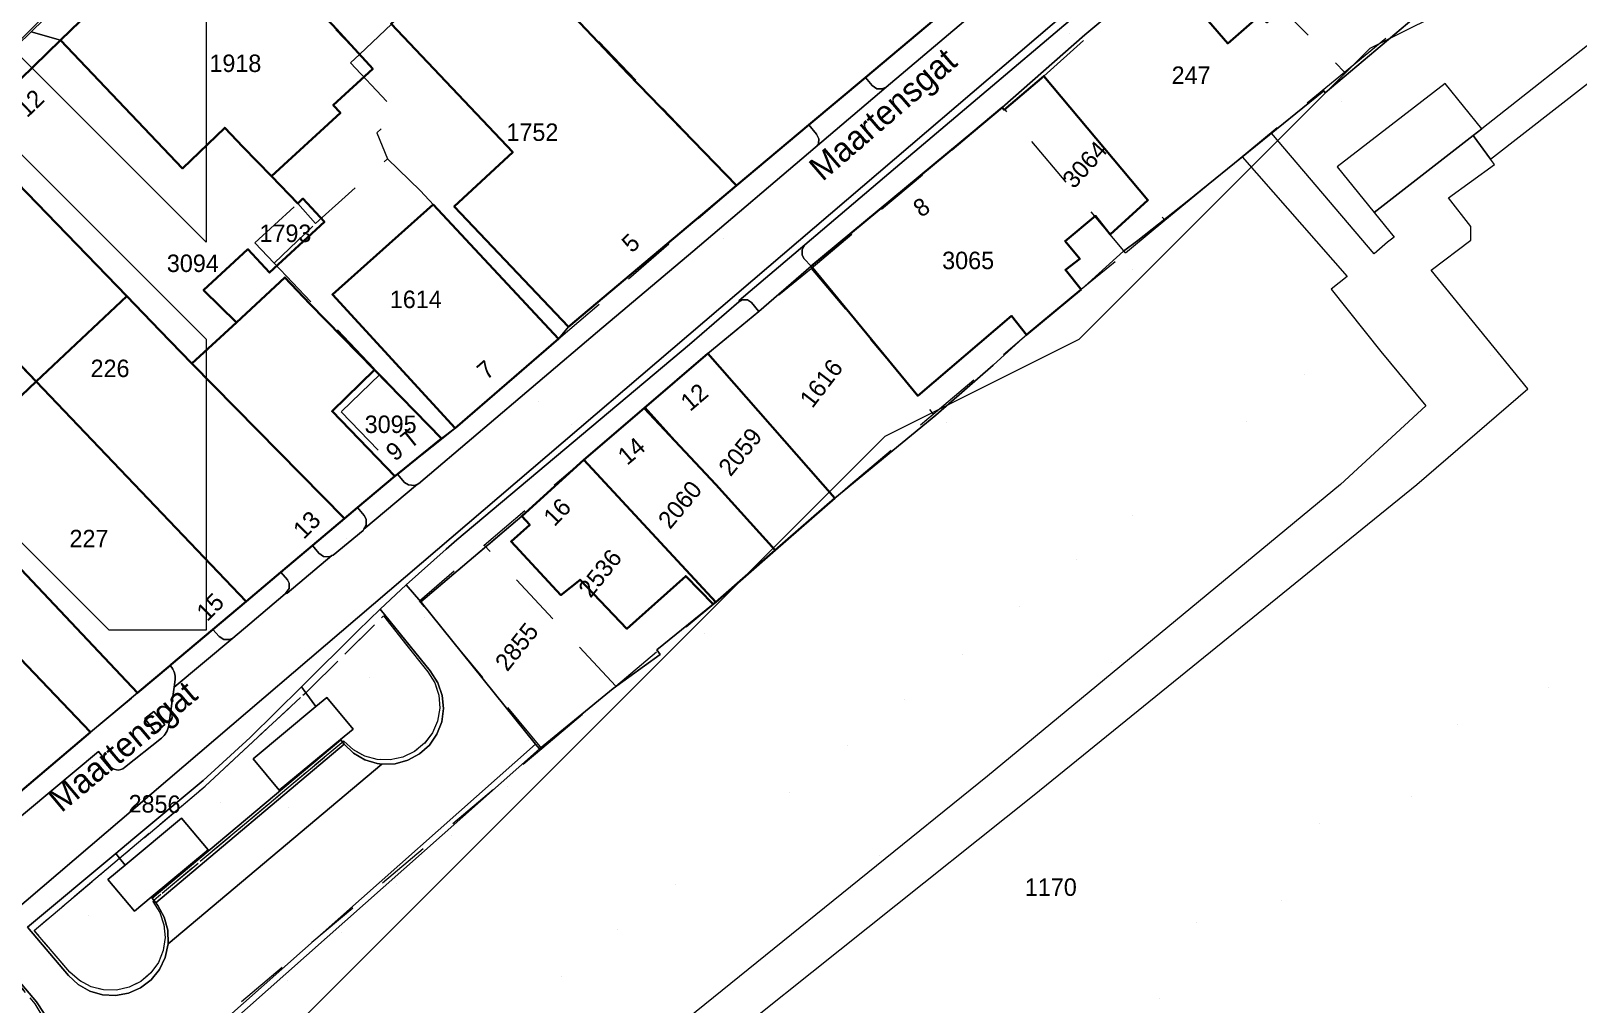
# Model space of a CAD drawing. Header units: metres. Extents: x 0 to 105485, y 0 to 425721.
# Drawn here: x 104793.5 to 104873.2, y 425373.2 to 425423.4 of the extents above; entities that cross this region are included whole.
import ezdxf
from ezdxf.enums import TextEntityAlignment as Align

# ---------------------------------------------------------------- set-up
doc = ezdxf.new("R2010")
doc.units = ezdxf.units.M
doc.header["$MEASUREMENT"] = 0
doc.linetypes.add('IE-TERREINAFSCHEIDING_KUNSTMATIG-SO', pattern=[11, 4, -1, 4, -2])
doc.linetypes.add('KG-PERCEEL-SO', pattern=[19, 5.5, -4, 5.5, -4])
for name, color, linetype, lineweight in [('B-XX-GK-KADEMUUR-G', 150, 'Continuous', 18), ('B-XX-GR-BEPLANTING_CULTUUR_BODEMBEDEKKER-G', 90, 'Continuous', 18), ('B-XX-GR-BEPLANTING_CULTUUR_ROOS-G', 90, 'Continuous', 18), ('B-XX-GR-BEPLANTING_CULTUUR_VASTE PLANTENVAK-G', 90, 'Continuous', 18), ('B-XX-GR-BOOM-G', 90, 'Continuous', 13), ('B-XX-IE-MEUBILAIR-G', 7, 'Continuous', 18), ('B-XX-IE-MEUBILAIR_WATERWEGMEUBILAIR-G', 150, 'Continuous', 18), ('B-XX-IE-MEUBILAIR_WEGMEUBILAIR_AFVALBAK-G', 7, 'Continuous', 18), ('B-XX-IE-TERREINAFSCHEIDING_KUNSTMATIG_HEKWERK-G', 20, 'IE-TERREINAFSCHEIDING_KUNSTMATIG-SO', 18), ('B-XX-KG-GRENS_PERCEEL-G', 150, 'KG-PERCEEL-SO', 18), ('B-XX-KG-GRENS_PERCEEL-T', 150, 'KG-PERCEEL-SO', 18), ('B-XX-KW-KUNSTWERK_STEIGER-G', 170, 'Continuous', 18), ('B-XX-OG-BEBOUWING-G', 7, 'Continuous', 35), ('B-XX-OG-BEBOUWING_HUISNUMMER-T', 7, 'Continuous', 18), ('B-XX-OG-BEBOUWING_STRAATNAAM-T', 7, 'Continuous', 18), ('B-XX-OG-GRENS-G', 7, 'Continuous', 18), ('B-XX-OG-TERREIN_ERF-G', 7, 'Continuous', 18), ('B-XX-OG-WATER_HAVEN-G', 170, 'Continuous', 18), ('B-XX-VH-ONVERHARD_ZAND-G', 210, 'Continuous', 18), ('B-XX-VH-OPENVERHARDING-G', 90, 'Continuous', 18), ('B-XX-VH-OPENVERHARDING_STRAATBAKSTEEN-G', 90, 'Continuous', 18)]:
    doc.layers.add(name, color=color, linetype=linetype, lineweight=lineweight)
doc.layers.add('GIS-WEGVAKKEN', color=2, linetype='Continuous')

msp = doc.modelspace()

# ---------------------------------------------------------------- linework, layer by layer
at = {"layer": 'B-XX-GK-KADEMUUR-G', "ltscale": 0.5}
msp.add_lwpolyline([(104772.554, 425350.648), (104772.604, 425350.432), (104772.646, 425350.252), (104772.715, 425350.264), (104774.62, 425347.601), (104776.277, 425348.729), (104780.347, 425351.865), (104781.134, 425352.471), (104784.809, 425355.57), (104788.521, 425358.843), (104795.664, 425365.062), (104819.687, 425386.369), (104819.486, 425386.618), (104795.453, 425365.302), (104788.31, 425359.084), (104784.619, 425355.813), (104780.936, 425352.705), (104780.144, 425352.095), (104776.098, 425348.978), (104776.009, 425349.074), (104775.883, 425348.987), (104774.7, 425348.165), (104772.888, 425350.742), (104772.548, 425350.674)], close=True, dxfattribs=at)
at = {"layer": 'B-XX-GR-BEPLANTING_CULTUUR_BODEMBEDEKKER-G', "ltscale": 0.5}
for points in [[(104814.447, 425389.775), (104814.044, 425390.395), (104811.469, 425393.578), (104810.33, 425392.487), (104807.408, 425389.578), (104807.633, 425389.273), (104808.162, 425388.557), (104808.729, 425389.027), (104810.078, 425387.4), (104809.422, 425386.856), (104809.436, 425386.837), (104809.615, 425386.619), (104810.097, 425386.153), (104810.675, 425385.814), (104811.316, 425385.622), (104811.564, 425385.59), (104812.246, 425385.611), (104812.905, 425385.79), (104813.505, 425386.117), (104814.012, 425386.575), (104814.399, 425387.137), (104814.646, 425387.774), (104814.738, 425388.45), (104814.67, 425389.13)], [(104808.162, 425388.557), (104804.916, 425385.867), (104806.265, 425384.24), (104809.422, 425386.856), (104810.078, 425387.4), (104808.729, 425389.027)], [(104800.366, 425387.637), (104799.808, 425388.304), (104799.333, 425387.947), (104799.885, 425387.212)], [(104798.327, 425380.38), (104797.436, 425379.638), (104798.8, 425378.001), (104799.668, 425378.724), (104802.601, 425381.169), (104801.237, 425382.806)], [(104800.518, 425377.022), (104800.338, 425377.69), (104800.009, 425378.3), (104799.904, 425378.441), (104799.711, 425378.671), (104799.668, 425378.724), (104798.8, 425378.001), (104797.436, 425379.638), (104798.327, 425380.38), (104798.04, 425380.735), (104797.842, 425380.98), (104793.299, 425377.175), (104795.41, 425374.689), (104795.906, 425374.222), (104796.498, 425373.883), (104797.151, 425373.691), (104797.832, 425373.656), (104798.502, 425373.78), (104799.124, 425374.057), (104799.666, 425374.471), (104800.096, 425374.999), (104800.392, 425375.613), (104800.542, 425376.33)]]:
    msp.add_lwpolyline(points, close=True, dxfattribs=at)
at = {"layer": 'B-XX-GR-BEPLANTING_CULTUUR_ROOS-G', "ltscale": 0.5}
msp.add_lwpolyline([(104804.916, 425385.867), (104808.162, 425388.557), (104807.633, 425389.273), (104807.408, 425389.578), (104804.774, 425386.956), (104802.343, 425384.751), (104798.725, 425381.72), (104797.842, 425380.98), (104798.04, 425380.735), (104798.327, 425380.38), (104801.237, 425382.806), (104802.601, 425381.169), (104799.668, 425378.724), (104799.711, 425378.671), (104809.436, 425386.837), (104809.422, 425386.856), (104806.265, 425384.24)], close=True, dxfattribs=at)
at = {"layer": 'B-XX-GR-BEPLANTING_CULTUUR_VASTE PLANTENVAK-G', "ltscale": 0.5}
msp.add_lwpolyline([(104794.448, 425371.404), (104794.378, 425372.082), (104794.153, 425372.725), (104793.754, 425373.333), (104791.657, 425375.794), (104787.2, 425372.086), (104787.438, 425371.796), (104787.756, 425371.454), (104788.053, 425371.702), (104789.397, 425370.098), (104789.064, 425369.819), (104789.083, 425369.791), (104789.276, 425369.561), (104789.777, 425369.098), (104790.371, 425368.764), (104791.027, 425368.577), (104791.289, 425368.547), (104791.97, 425368.568), (104792.627, 425368.747), (104793.224, 425369.074), (104793.73, 425369.531), (104794.115, 425370.093), (104794.359, 425370.729)], close=True, dxfattribs=at)
at = {"layer": 'B-XX-GR-BOOM-G', "color": 0, "true_color": 0x604a38}
for points in [[(104847.01, 425423.274, 2.218413202541075), (104847.01, 425423.274, 5.018413202541074)], [(104810.938, 425390.059, 2.638615471498042), (104810.938, 425390.059, 5.438615471498042)], [(104803.231, 425383.598, 2.62013850028621), (104803.231, 425383.598, 5.42013850028621)], [(104796.438, 425377.794, 2.623736488650163), (104796.438, 425377.794, 5.423736488650163)]]:
    msp.add_polyline3d(points, dxfattribs=at)
at = {"layer": 'B-XX-IE-MEUBILAIR-G', "color": 0, "true_color": 0x604a38}
for points in [[(104793.482, 425423.349, 2.284170458496957), (104793.482, 425423.349, 3.784170458496957)], [(104794.978, 425422.964, 2.361048253035763), (104794.978, 425422.964, 3.861048253035763)], [(104838.038, 425416.328, 2.204621737111628), (104838.038, 425416.328, 3.704621737111628)], [(104829.161, 425412.714, 2.281977952024594), (104829.161, 425412.714, 3.781977952024594)], [(104826.608, 425406.61, 2.237511537952044), (104826.608, 425406.61, 3.737511537952044)], [(104819.635, 425404.286, 2.303701606413174), (104819.635, 425404.286, 3.803701606413174)], [(104821.348, 425403.078, 2.263732665282424), (104821.348, 425403.078, 3.763732665282424)], [(104809.732, 425397.246, 2.402610106858594), (104809.732, 425397.246, 3.902610106858594)], [(104814.876, 425396.664, 2.322239497196522), (104814.876, 425396.664, 3.822239497196522)], [(104813.755, 425393.131, 2.464578312819917), (104813.755, 425393.131, 3.964578312819917)], [(104819.131, 425386.817, 2.476500034332275), (104819.131, 425386.817, 3.976500034332275)], [(104795.635, 425385.436, 2.465215115496244), (104795.635, 425385.436, 3.965215115496244)], [(104798.725, 425381.72, 2.541615096293088), (104798.725, 425381.72, 4.041615096293088)]]:
    msp.add_polyline3d(points, dxfattribs=at)
at = {"layer": 'B-XX-IE-MEUBILAIR_WATERWEGMEUBILAIR-G', "color": 0, "true_color": 0x604a38}
for points in [[(104861.05, 425419.752, 0), (104861.05, 425419.752, 1.5)], [(104850.245, 425411.095, 1.220500022172928), (104850.245, 425411.095, 2.720500022172928)], [(104868.699, 425406.656, 0), (104868.699, 425406.656, 1.5)], [(104859.099, 425405.653, 0), (104859.099, 425405.653, 1.5)], [(104864.798, 425403.63, 0), (104864.798, 425403.63, 1.5)], [(104840.67, 425403.22, 2.167200088500977), (104840.67, 425403.22, 3.667200088500977)], [(104856.131, 425403.252, 0), (104856.131, 425403.252, 1.5)], [(104850.242, 425398.43, 0), (104850.242, 425398.43, 1.5)], [(104847.355, 425396.123, 0), (104847.355, 425396.123, 1.5)], [(104844.422, 425393.691, 0), (104844.422, 425393.691, 1.5)], [(104828.19, 425392.33, 1.918099999427795), (104828.19, 425392.33, 3.418099999427795)], [(104841.468, 425391.255, 0), (104841.468, 425391.255, 1.5)], [(104849.186, 425390.81, 0), (104849.186, 425390.81, 1.5)], [(104871.709, 425389.543, 0), (104871.709, 425389.543, 1.5)], [(104838.483, 425388.901, 0), (104838.483, 425388.901, 1.5)], [(104867.005, 425387.632, 0), (104867.005, 425387.632, 1.5)], [(104835.579, 425386.534, 0), (104835.579, 425386.534, 1.5)], [(104818.01, 425384.439, 2.307113099098046), (104818.01, 425384.439, 3.807113099098046)], [(104832.578, 425384.136, 0), (104832.578, 425384.136, 1.5)], [(104864.643, 425383.91, 0), (104864.643, 425383.91, 1.5)], [(104859.868, 425382.505, 0), (104859.868, 425382.505, 1.5)], [(104815.139, 425381.917, 2.362472722447907), (104815.139, 425381.917, 3.862472722447907)], [(104837.219, 425380.865, 0), (104837.219, 425380.865, 1.5)], [(104812.321, 425379.435, 2.400946220233473), (104812.321, 425379.435, 3.900946220233473)], [(104826.707, 425379.387, 0), (104826.707, 425379.387, 1.5)], [(104857.954, 425378.54, 0), (104857.954, 425378.54, 1.5)], [(104853.554, 425377.446, 0), (104853.554, 425377.446, 1.5)], [(104809.499, 425376.927, 2.344987793637786), (104809.499, 425376.927, 3.844987793637786)], [(104823.716, 425377.052, 0), (104823.716, 425377.052, 1.5)], [(104806.673, 425374.428, 2.054220609483838), (104806.673, 425374.428, 3.554220609483838)], [(104820.811, 425374.651, 0), (104820.811, 425374.651, 1.5)], [(104851.667, 425373.529, 0), (104851.667, 425373.529, 1.5)]]:
    msp.add_polyline3d(points, dxfattribs=at)
at = {"layer": 'B-XX-IE-MEUBILAIR_WEGMEUBILAIR_AFVALBAK-G', "color": 0, "true_color": 0x604a38}
msp.add_polyline3d([(104806.73, 425383.334, 2.632456573420856), (104806.73, 425383.334, 4.132456573420857)], dxfattribs=at)
at = {"layer": 'B-XX-IE-TERREINAFSCHEIDING_KUNSTMATIG_HEKWERK-G', "ltscale": 0.5, "flags": 128}
for points in [[(104828.359, 425406.763), (104830.988, 425408.928), (104833.68, 425411.27)], [(104813.564, 425393.962), (104818.772, 425398.375)], [(104807.873, 425389.497), (104811.64, 425393.233), (104813.929, 425390.347), (104814.283, 425389.773), (104814.489, 425389.137), (104814.538, 425388.47), (104814.428, 425387.811), (104814.165, 425387.196), (104813.764, 425386.661), (104813.248, 425386.237), (104812.645, 425385.946), (104811.991, 425385.806), (104811.323, 425385.826), (104810.678, 425386.002), (104810.094, 425386.327), (104809.603, 425386.781), (104799.804, 425378.559), (104799.746, 425378.51), (104800.11, 425377.942), (104800.326, 425377.309), (104800.387, 425376.643), (104800.288, 425375.981), (104800.035, 425375.362), (104799.643, 425374.821), (104799.133, 425374.387), (104798.536, 425374.087), (104797.885, 425373.936), (104797.216, 425373.944), (104796.568, 425374.11), (104795.978, 425374.425), (104795.479, 425374.87), (104793.632, 425377.018), (104798.04, 425380.735), (104802.453, 425384.456), (104807.633, 425389.273), (104807.873, 425389.497)], [(104793.665, 425373.236), (104794.024, 425372.631), (104794.215, 425371.992), (104794.249, 425371.325), (104794.123, 425370.67), (104793.846, 425370.064), (104793.433, 425369.54), (104792.907, 425369.13), (104792.299, 425368.856), (104791.643, 425368.735), (104790.977, 425368.772), (104790.339, 425368.966), (104789.765, 425369.307), (104789.289, 425369.773), (104779.54, 425361.509), (104779.464, 425361.445), (104779.867, 425360.835), (104780.086, 425360.203), (104780.148, 425359.538), (104780.052, 425358.877), (104779.801, 425358.258), (104779.411, 425357.716), (104778.903, 425357.282), (104778.307, 425356.98), (104777.657, 425356.828), (104776.989, 425356.835), (104776.342, 425357), (104775.752, 425357.313), (104775.253, 425357.758), (104773.323, 425360.009), (104777.835, 425363.777), (104787.438, 425371.796), (104791.806, 425375.443), (104793.665, 425373.236)]]:
    msp.add_lwpolyline(points, dxfattribs=at)
at = {"layer": 'B-XX-IE-TERREINAFSCHEIDING_KUNSTMATIG_HEKWERK-G', "color": 0, "ltscale": 0.5, "true_color": 0x8c7868}
for points in [[(104828.359, 425406.763, 2.255311280357599), (104829.6735, 425407.8455, 2.221614689022868), (104830.988, 425408.928, 2.269302913569753), (104832.334, 425410.099, 2.26037129651798), (104833.68, 425411.27, 2.261046184634683)], [(104813.564, 425393.962, 2.458299954732259), (104815.3, 425395.433, 2.4317999680837), (104817.036, 425396.904, 2.492265236022561), (104818.772, 425398.375, 2.449396030843104)], [(104807.873, 425389.497, 2.518137673609586), (104809.7565, 425391.365, 2.502834403901284), (104811.64, 425393.233, 2.423808641375899), (104812.7845, 425391.79, 2.537891519204328), (104813.929, 425390.347, 2.558031581764574), (104814.283, 425389.773, 2.525191444593451), (104814.489, 425389.137, 2.514329809491441), (104814.538, 425388.47, 2.517949108657707), (104814.428, 425387.811, 2.520305190561877), (104814.165, 425387.196, 2.53521226716233), (104813.764, 425386.661, 2.548130983919607), (104813.248, 425386.237, 2.574240354645607), (104812.645, 425385.946, 2.578416019708615), (104811.991, 425385.806, 2.586496341060018), (104811.323, 425385.826, 2.605239219153046), (104810.678, 425386.002, 2.649467146470541), (104810.094, 425386.327, 2.696550944370129), (104809.603, 425386.781, 2.703507711376925), (104807.6432, 425385.1366, 2.699886836811768), (104805.6834, 425383.4922, 2.650201425095296), (104803.7236, 425381.8478, 2.661191097365607), (104801.7638, 425380.2034, 2.661806379012844), (104799.804, 425378.559, 2.659678528345655), (104799.746, 425378.51, 2.658608742205562), (104800.11, 425377.942, 2.634003995839052), (104800.326, 425377.309, 2.607237392475816), (104800.387, 425376.643, 2.575977375618884), (104800.288, 425375.981, 2.567854719823024), (104800.035, 425375.362, 2.563906825933362), (104799.643, 425374.821, 2.563527298088059), (104799.133, 425374.387, 2.569150709528931), (104798.536, 425374.087, 2.578935381480109), (104797.885, 425373.936, 2.581293284639472), (104797.216, 425373.944, 2.592153250834264), (104796.568, 425374.11, 2.604780272981893), (104795.978, 425374.425, 2.612513121016086), (104795.479, 425374.87, 2.620820412118473), (104793.632, 425377.018, 2.473951625423707), (104795.836, 425378.8765, 2.526731322672142), (104798.04, 425380.735, 2.56206655057336), (104800.2465, 425382.5955, 2.55825767565636), (104802.453, 425384.456, 2.531862747810691), (104804.1796666667, 425386.0616666666, 2.502125636243219), (104805.9063333333, 425387.6673333333, 2.518705599203356), (104807.633, 425389.273, 2.52372925436601), (104807.873, 425389.497, 2.518137673609586)], [(104791.806, 425375.443, 2.471522613645202), (104793.665, 425373.236, 2.602185383136349)], [(104793.665, 425373.236, 2.602185383136349), (104794.024, 425372.631, 2.586320319151022), (104794.215, 425371.992, 2.570021324998871), (104794.249, 425371.325, 2.564905555451528), (104794.123, 425370.67, 2.572234834289431), (104793.846, 425370.064, 2.593278816732118), (104793.433, 425369.54, 2.603219962587956)]]:
    msp.add_polyline3d(points, dxfattribs=at)
at = {"layer": 'B-XX-KG-GRENS_PERCEEL-G', "ltscale": 0.5, "flags": 128}
for points in [[(104794.983, 425422.904), (104802.613, 425430.305)], [(104802.613, 425430.305), (104810.407, 425422.174)], [(104810.407, 425422.174), (104814.872, 425426.406), (104813.942, 425427.352), (104814.8, 425428.103), (104814.59, 425428.25), (104816.189, 425429.719)], [(104816.189, 425429.719), (104829.839, 425415.418)], [(104861.185, 425421.272), (104871.578, 425429.849)], [(104854.047, 425428.506), (104861.185, 425421.272)], [(104845.674, 425421.067), (104851.857, 425426.592)], [(104829.839, 425415.418), (104839.994, 425423.945)], [(104790.157, 425418.223), (104794.983, 425422.904)], [(104794.983, 425422.904), (104801.278, 425416.299), (104803.457, 425418.399), (104807.218, 425414.497)], [(104809.933, 425421.754), (104810.407, 425422.174)], [(104809.933, 425421.754), (104812.385, 425419.157), (104811.302, 425418.133), (104811.852, 425416.797)], [(104851.928, 425413.633), (104861.185, 425421.272)], [(104843.935, 425419.583), (104845.674, 425421.067)], [(104845.674, 425421.067), (104851.928, 425413.633)], [(104843.673, 425419.359), (104843.935, 425419.583)], [(104833.687, 425411.15), (104843.542, 425419.443), (104843.632, 425419.324), (104843.673, 425419.359)], [(104849.898, 425411.957), (104843.673, 425419.359)], [(104790.157, 425418.223), (104801.77, 425406.237), (104809.645, 425398.267)], [(104808.144, 425413.463), (104811.852, 425416.797)], [(104811.852, 425416.797), (104813.526, 425415.169)], [(104813.526, 425415.169), (104820.671, 425407.509)], [(104820.671, 425407.509), (104829.839, 425415.418)], [(104805.011, 425412.462), (104807.218, 425414.497)], [(104807.218, 425414.497), (104808.144, 425413.463)], [(104785.589, 425413.791), (104793.712, 425405.308)], [(104805.998, 425411.424), (104808.144, 425413.463)], [(104850.194, 425412.202), (104851.928, 425413.633)], [(104805.011, 425412.462), (104805.998, 425411.424)], [(104839.981, 425403.63), (104844.791, 425407.719), (104847.612, 425410.071), (104849.898, 425411.957)], [(104849.898, 425411.957), (104850.194, 425412.202)], [(104805.998, 425411.424), (104807.965, 425409.356), (104811.457, 425405.684)], [(104828.359, 425406.763), (104833.687, 425411.15)], [(104833.687, 425411.15), (104839.981, 425403.63)], [(104814.633, 425402.345), (104815.345, 425402.914), (104820.671, 425407.509)], [(104825.123, 425403.986), (104828.359, 425406.763)], [(104828.359, 425406.763), (104834.9, 425399.293)], [(104788.5, 425400.326), (104793.712, 425405.308)], [(104793.712, 425405.308), (104804.56, 425393.979)], [(104811.457, 425405.684), (104809.452, 425403.754)], [(104811.457, 425405.684), (104811.675, 425405.455)], [(104811.675, 425405.455), (104814.633, 425402.345)], [(104809.452, 425403.754), (104812.471, 425400.617)], [(104821.99, 425401.296), (104825.123, 425403.986)], [(104825.123, 425403.986), (104831.833, 425396.621)], [(104835.71, 425400), (104839.981, 425403.63)], [(104812.643, 425400.754), (104814.633, 425402.345)], [(104820.48, 425400), (104821.634, 425400.991), (104821.99, 425401.296)], [(104821.99, 425401.296), (104828.769, 425393.948)], [(104809.645, 425398.267), (104811.7, 425400), (104812.471, 425400.617)], [(104812.471, 425400.617), (104812.643, 425400.754)], [(104816.84, 425396.878), (104820.48, 425400)], [(104834.9, 425399.293), (104835.71, 425400)], [(104831.833, 425396.621), (104834.9, 425399.293)], [(104790.183, 425398.546), (104798.965, 425389.261)], [(104804.56, 425393.979), (104809.645, 425398.267)], [(104819.798, 425386.391), (104813.495, 425394.007), (104816.84, 425396.878)], [(104823.611, 425389.601), (104816.84, 425396.878)], [(104828.769, 425393.948), (104831.601, 425396.418), (104831.833, 425396.621)], [(104798.965, 425389.261), (104804.56, 425393.979)], [(104823.611, 425389.601), (104828.769, 425393.948)], [(104796.532, 425387.232), (104798.965, 425389.261)], [(104819.798, 425386.391), (104823.611, 425389.601)], [(104789.595, 425381.367), (104796.532, 425387.232)], [(104780.858, 425336.653), (104775.372, 425342.582), (104775.524, 425349.114), (104819.798, 425386.391)]]:
    msp.add_lwpolyline(points, dxfattribs=at)
at = {"layer": 'B-XX-KW-KUNSTWERK_STEIGER-G', "ltscale": 0.5}
for points in [[(104868.263, 425418.35), (104867.815, 425417.997), (104868.716, 425416.778), (104883.71, 425428.484), (104893.888, 425415.566), (104902.887, 425403.63), (104894.383, 425393.549), (104895.37, 425392.485), (104903.799, 425402.389), (104905.151, 425403.348), (104903.469, 425405.428), (104900.298, 425409.679), (104893.35, 425418.626), (104883.999, 425430.579), (104874.844, 425423.538)], [(104867.815, 425417.997), (104868.263, 425418.35), (104866.367, 425420.677), (104860.802, 425416.378), (104862.708, 425414.036)], [(104867.695, 425413.31), (104866.537, 425414.782), (104868.915, 425416.509), (104868.716, 425416.778), (104867.815, 425417.997), (104862.708, 425414.036), (104863.749, 425412.758), (104863.397, 425412.503), (104862.717, 425411.902), (104857.413, 425418.114), (104855.909, 425416.895), (104861.326, 425410.731), (104860.497, 425410.069), (104863.052, 425406.872), (104865.366, 425404.06), (104860.981, 425400), (104842.781, 425384.964), (104818.096, 425365.039), (104819.461, 425363.488), (104845.189, 425384.007), (104864.903, 425400), (104870.624, 425404.939), (104865.655, 425411.056), (104867.695, 425412.601)]]:
    msp.add_lwpolyline(points, close=True, dxfattribs=at)
at = {"layer": 'B-XX-OG-BEBOUWING-G', "ltscale": 0.5}
for points in [[(104816.187, 425429.721), (104824.262, 425421.175), (104829.846, 425415.423), (104833.576, 425418.555), (104836.486, 425420.999), (104840.021, 425423.968), (104835.185, 425428.99), (104818.812, 425445.992), (104816.581, 425443.833), (104810.083, 425437.544), (104809.308, 425436.795)], [(104802.614, 425430.304), (104794.992, 425422.911), (104801.278, 425416.299), (104803.457, 425418.399), (104804.397, 425417.424), (104805.861, 425415.905), (104809.418, 425419.168), (104809.051, 425419.569), (104811.085, 425421.434), (104809.026, 425423.682)], [(104816.187, 425429.721), (104814.59, 425428.25), (104814.8, 425428.103), (104813.942, 425427.352), (104814.872, 425426.406), (104812.818, 425424.495), (104812.033, 425423.764), (104818.306, 425417.14), (104815.289, 425414.348), (104821.172, 425408.139), (104829.846, 425415.423), (104824.262, 425421.175)], [(104854.047, 425428.506), (104853.478, 425428.009), (104851.857, 425426.592), (104855.161, 425422.745), (104856.818, 425424.187), (104857.051, 425423.958), (104857.178, 425423.832), (104857.979, 425424.521)], [(104800.119, 425407.952), (104801.77, 425406.237), (104804.058, 425408.358), (104802.371, 425410.029), (104804.657, 425412.137), (104805.768, 425410.932), (104808.599, 425413.542), (104807.488, 425414.746), (104807.218, 425414.497), (104805.861, 425415.905), (104804.397, 425417.424), (104803.457, 425418.399), (104801.278, 425416.299), (104794.992, 425422.911), (104790.157, 425418.223), (104798.412, 425409.712)], [(104794.992, 425422.911), (104790.157, 425418.223), (104798.412, 425409.712), (104800.119, 425407.952), (104801.77, 425406.237), (104804.058, 425408.358), (104802.371, 425410.029), (104804.657, 425412.137), (104805.768, 425410.932), (104808.599, 425413.542), (104807.488, 425414.746), (104807.218, 425414.497), (104805.861, 425415.905), (104804.397, 425417.424), (104803.457, 425418.399), (104801.278, 425416.299)], [(104843.542, 425419.443), (104842.048, 425418.186), (104833.68, 425411.27), (104839.186, 425404.58), (104844.009, 425408.696), (104844.791, 425407.719), (104847.602, 425410.063), (104846.791, 425411.069), (104847.531, 425411.64), (104846.78, 425412.558), (104848.348, 425413.85), (104849.1, 425412.903), (104851.052, 425414.674), (104845.674, 425421.067), (104843.632, 425419.324)], [(104790.157, 425418.223), (104785.566, 425413.771), (104790.945, 425408.241), (104793.729, 425405.324), (104798.412, 425409.712)], [(104814.198, 425414.449), (104809.01, 425409.805), (104815.345, 425402.914), (104820.671, 425407.509)], [(104790.945, 425408.241), (104785.566, 425413.771), (104779.202, 425407.598), (104778.099, 425406.527), (104783.662, 425400.704), (104783.825, 425400.866), (104786.899, 425403.578), (104789.188, 425400.984), (104793.729, 425405.324)], [(104809.635, 425398.255), (104810.298, 425398.814), (104812.235, 425400.432), (104808.99, 425403.785), (104811.174, 425405.917), (104807.852, 425409.32), (104806.561, 425410.68), (104804.058, 425408.358), (104801.77, 425406.237)], [(104798.412, 425409.712), (104793.729, 425405.324), (104804.561, 425393.978), (104806.355, 425395.49), (104807.975, 425396.856), (104809.635, 425398.255), (104801.77, 425406.237), (104800.119, 425407.952)], [(104828.359, 425406.763), (104825.081, 425403.949), (104828.769, 425400), (104831.834, 425396.62), (104834.9, 425399.293)], [(104793.729, 425405.324), (104789.188, 425400.984), (104788.5, 425400.326), (104788.936, 425399.865), (104798.965, 425389.261), (104800.648, 425390.68), (104800.701, 425390.724), (104802.841, 425392.528), (104804.561, 425393.978)], [(104812.362, 425400.538), (104814.634, 425402.372), (104811.174, 425405.917), (104808.99, 425403.785), (104812.235, 425400.432)], [(104825.081, 425403.949), (104821.961, 425401.271), (104828.769, 425393.948), (104831.834, 425396.62), (104828.769, 425400)], [(104821.961, 425401.271), (104818.772, 425398.375), (104819.184, 425397.924), (104818.223, 425397.071), (104820.784, 425394.304), (104821.775, 425395.098), (104824.191, 425392.572), (104827.226, 425395.28), (104828.64, 425393.836), (104828.769, 425393.948)], [(104782.295, 425394.779), (104779.25, 425391.879), (104781.725, 425389.322), (104783.169, 425387.848), (104789.594, 425381.367), (104796.532, 425387.232), (104789.273, 425394.831), (104785.358, 425391.652)]]:
    msp.add_lwpolyline(points, close=True, dxfattribs=at)
at = {"layer": 'B-XX-OG-GRENS-G'}
for points in [[(104797.5, 425427.5, 2.383281230926514), (104802.5, 425427.5, 2.401860475540161), (104802.5, 425412.5, 3.110472440719604), (104792.5, 425422.5, 2.401083946228027)], [(104787.5, 425417.5, 2.361816883087158), (104792.5, 425417.5, 2.428450107574463), (104802.5, 425407.5, 3.071749925613403), (104802.5, 425392.5, 2.419265031814575), (104797.5, 425392.5, 2.440885782241821), (104792.5, 425397.5, 3.193470478057861), (104787.5, 425402.5, 3.211201667785645)]]:
    msp.add_polyline3d(points, close=True, dxfattribs=at)
msp.add_polyline3d([(104792.5, 425362.5, 2.150583744049072), (104802.5, 425367.5, 2.237499952316284), (104812.5, 425377.5, 1.947351455688477), (104817.5, 425382.5, 1.453999996185303), (104822.5, 425387.5, 2.001317977905273), (104827.5, 425392.5, 0.8196030855178833), (104837.5, 425402.5, 1.729783654212952), (104847.5, 425407.5, 0.6813250184059143), (104852.5, 425412.5, 0.7290124893188477), (104857.5, 425417.5, 1.676961660385132), (104862.5, 425422.5, 2.15241551399231), (104872.5, 425427.5, 2.48799991607666)], dxfattribs=at)
at = {"layer": 'B-XX-OG-TERREIN_ERF-G', "ltscale": 0.5}
for points in [[(104856.818, 425424.187), (104855.161, 425422.745), (104851.857, 425426.592), (104847.802, 425423.197), (104843.542, 425419.443), (104843.632, 425419.324), (104845.674, 425421.067), (104851.052, 425414.674), (104849.1, 425412.903), (104848.348, 425413.85), (104846.78, 425412.558), (104847.531, 425411.64), (104846.791, 425411.069), (104847.602, 425410.063), (104849.791, 425412.044), (104850.532, 425412.586), (104853.078, 425414.6), (104860.123, 425420.311), (104860.183, 425420.192), (104870.955, 425429.295)], [(104809.026, 425423.682), (104811.085, 425421.434), (104809.051, 425419.569), (104809.418, 425419.168), (104805.861, 425415.905), (104807.218, 425414.497), (104807.488, 425414.746), (104808.599, 425413.542), (104805.768, 425410.932), (104804.657, 425412.137), (104802.371, 425410.029), (104804.058, 425408.358), (104806.561, 425410.68), (104807.852, 425409.32), (104811.174, 425405.917), (104814.634, 425402.372), (104815.345, 425402.914), (104809.01, 425409.805), (104814.198, 425414.449), (104820.671, 425407.509), (104821.172, 425408.139), (104815.289, 425414.348), (104818.306, 425417.14), (104812.033, 425423.764)]]:
    msp.add_lwpolyline(points, dxfattribs=at)
for points in [[(104844.791, 425407.719), (104844.009, 425408.696), (104839.186, 425404.58), (104833.68, 425411.27), (104830.988, 425408.928), (104828.359, 425406.763), (104834.9, 425399.293), (104840.116, 425403.574), (104843.075, 425406.157)], [(104788.936, 425399.865), (104788.5, 425400.326), (104789.188, 425400.984), (104786.899, 425403.578), (104783.825, 425400.866), (104783.662, 425400.704), (104781.554, 425398.614), (104782.084, 425398.073), (104780.881, 425396.954), (104782.559, 425395.03), (104782.295, 425394.779), (104785.358, 425391.652), (104789.273, 425394.831), (104796.532, 425387.232), (104798.965, 425389.261)], [(104828.64, 425393.836), (104827.226, 425395.28), (104824.191, 425392.572), (104821.775, 425395.098), (104820.784, 425394.304), (104818.223, 425397.071), (104819.184, 425397.924), (104818.772, 425398.375), (104813.564, 425393.962), (104813.587, 425393.932), (104819.486, 425386.618), (104819.687, 425386.369), (104823.478, 425389.496), (104825.904, 425391.244), (104825.728, 425391.484)]]:
    msp.add_lwpolyline(points, close=True, dxfattribs=at)
at = {"layer": 'B-XX-OG-WATER_HAVEN-G', "ltscale": 0.5}
msp.add_lwpolyline([(104870.955, 425429.295), (104860.183, 425420.192), (104860.123, 425420.311), (104853.078, 425414.6), (104850.532, 425412.586), (104849.791, 425412.044), (104847.602, 425410.063), (104844.791, 425407.719), (104843.075, 425406.157), (104840.116, 425403.574), (104834.9, 425399.293), (104831.834, 425396.62), (104828.769, 425393.948), (104828.64, 425393.836), (104825.728, 425391.484), (104825.904, 425391.244), (104823.478, 425389.496), (104819.687, 425386.369), (104795.664, 425365.062), (104788.521, 425358.843)], dxfattribs=at)
at = {"layer": 'B-XX-VH-ONVERHARD_ZAND-G', "ltscale": 0.5}
msp.add_lwpolyline([(104809.615, 425386.619), (104809.436, 425386.837), (104799.711, 425378.671), (104799.904, 425378.441)], close=True, dxfattribs=at)
at = {"layer": 'B-XX-VH-OPENVERHARDING-G', "ltscale": 0.5}
for points in [[(104836.486, 425420.999), (104836.84, 425420.577), (104837.072, 425420.413), (104837.355, 425420.398), (104837.547, 425420.493), (104854.715, 425435.02), (104865.844, 425444.457), (104871.451, 425449.221), (104872.468, 425450.124), (104871.779, 425450.996), (104860.325, 425441.128), (104851.802, 425433.918), (104850.116, 425432.446), (104840.021, 425423.968)], [(104802.614, 425430.304), (104804.075, 425431.721), (104803.798, 425432.001), (104805.092, 425433.266), (104805.381, 425432.987), (104806.594, 425434.163), (104806.309, 425434.444), (104807.61, 425435.739), (104807.913, 425435.443), (104809.308, 425436.795), (104810.083, 425437.544), (104809.819, 425437.81), (104809.484, 425438.043), (104809.086, 425438.13), (104808.685, 425438.058), (104808.356, 425437.853), (104793.482, 425423.349), (104794.992, 425422.911)], [(104851.857, 425426.592), (104853.478, 425428.009), (104853.115, 425428.443), (104852.878, 425428.598), (104852.595, 425428.602), (104852.391, 425428.491), (104851.489, 425427.727), (104838.038, 425416.328), (104833.36, 425412.363), (104833.216, 425412.114), (104833.224, 425411.826), (104833.331, 425411.634), (104833.68, 425411.27), (104842.048, 425418.186), (104843.542, 425419.443), (104847.802, 425423.197)], [(104777.178, 425405.634), (104776.673, 425406.164), (104778.666, 425408.122), (104779.202, 425407.598), (104785.566, 425413.771), (104790.157, 425418.223), (104794.992, 425422.911), (104793.482, 425423.349), (104781.668, 425411.828), (104767.693, 425398.2), (104768.45, 425397.102), (104771.174, 425399.765)], [(104837.547, 425420.493), (104837.355, 425420.398), (104837.072, 425420.413), (104836.84, 425420.577), (104836.486, 425420.999), (104833.576, 425418.555), (104833.966, 425418.069), (104834.092, 425417.836), (104834.062, 425417.576), (104833.89, 425417.378)], [(104827.582, 425412.028), (104833.89, 425417.378), (104834.062, 425417.576), (104834.092, 425417.836), (104833.966, 425418.069), (104833.576, 425418.555), (104829.846, 425415.423), (104821.172, 425408.139), (104820.671, 425407.509), (104815.345, 425402.914), (104814.634, 425402.372), (104812.362, 425400.538), (104812.719, 425400.109), (104812.93, 425399.988), (104813.24, 425399.963), (104813.392, 425400.015), (104813.453, 425400.044), (104822.681, 425407.871)], [(104833.68, 425411.27), (104833.331, 425411.634), (104833.224, 425411.826), (104833.216, 425412.114), (104833.36, 425412.363), (104829.977, 425409.495), (104829.954, 425409.429), (104830.127, 425409.527), (104830.4, 425409.531), (104830.618, 425409.391), (104830.988, 425408.928)], [(104825.081, 425403.949), (104828.359, 425406.763), (104830.988, 425408.928), (104830.618, 425409.391), (104830.4, 425409.531), (104830.127, 425409.527), (104829.954, 425409.429), (104827.422, 425407.228), (104815.425, 425397.152), (104814.876, 425396.664), (104812.819, 425394.837), (104813.564, 425393.962), (104818.772, 425398.375), (104821.961, 425401.271)], [(104813.392, 425400.015), (104813.24, 425399.963), (104812.93, 425399.988), (104812.719, 425400.109), (104812.362, 425400.538), (104812.235, 425400.432), (104810.298, 425398.814), (104810.652, 425398.411), (104810.745, 425398.216), (104810.746, 425397.907), (104810.634, 425397.706)], [(104810.634, 425397.706), (104810.746, 425397.907), (104810.745, 425398.216), (104810.652, 425398.411), (104810.298, 425398.814), (104809.635, 425398.255), (104807.975, 425396.856), (104808.304, 425396.458), (104808.55, 425396.294), (104808.846, 425396.279), (104808.987, 425396.341), (104809.05, 425396.369), (104810.596, 425397.638)], [(104808.987, 425396.341), (104808.846, 425396.279), (104808.55, 425396.294), (104808.304, 425396.458), (104807.975, 425396.856), (104806.355, 425395.49), (104806.686, 425395.084), (104806.776, 425394.915), (104806.773, 425394.644), (104806.568, 425394.374), (104806.668, 425394.406)], [(104806.568, 425394.374), (104806.773, 425394.644), (104806.776, 425394.915), (104806.686, 425395.084), (104806.355, 425395.49), (104804.561, 425393.978), (104802.841, 425392.528), (104803.167, 425392.164), (104803.413, 425392.01), (104803.704, 425392.006), (104803.873, 425392.085), (104804.748, 425392.828)], [(104803.873, 425392.085), (104803.704, 425392.006), (104803.413, 425392.01), (104803.167, 425392.164), (104802.841, 425392.528), (104800.701, 425390.724), (104800.648, 425390.68), (104800.729, 425390.574), (104800.785, 425390.484), (104800.83, 425390.389), (104800.866, 425390.289), (104800.888, 425390.204), (104800.902, 425390.118), (104800.909, 425390.031), (104800.908, 425389.944), (104800.855, 425389.561)], [(104799.333, 425387.947), (104799.808, 425388.304), (104800.366, 425387.637), (104799.885, 425387.212)], [(104811.564, 425385.59), (104811.316, 425385.622), (104810.675, 425385.814), (104810.097, 425386.153), (104809.615, 425386.619), (104799.904, 425378.441), (104800.009, 425378.3), (104800.338, 425377.69), (104800.518, 425377.022), (104800.542, 425376.33)]]:
    msp.add_lwpolyline(points, close=True, dxfattribs=at)
for points in [[(104781.668, 425411.828), (104793.482, 425423.349), (104808.356, 425437.853)], [(104795.453, 425365.302), (104819.486, 425386.618), (104813.587, 425393.932), (104813.564, 425393.962), (104812.819, 425394.837), (104811.469, 425393.578), (104814.044, 425390.395), (104814.447, 425389.775), (104814.67, 425389.13), (104814.738, 425388.45), (104814.646, 425387.774), (104814.399, 425387.137), (104814.012, 425386.575), (104813.505, 425386.117), (104812.905, 425385.79), (104812.246, 425385.611), (104811.564, 425385.59), (104800.542, 425376.33), (104800.392, 425375.613), (104800.096, 425374.999), (104799.666, 425374.471), (104799.124, 425374.057), (104798.502, 425373.78), (104797.832, 425373.656), (104797.151, 425373.691), (104796.498, 425373.883), (104795.906, 425374.222), (104795.41, 425374.689), (104793.299, 425377.175)], [(104782.396, 425374.087), (104796.947, 425386.232), (104797.559, 425385.484), (104797.646, 425385.395), (104797.753, 425385.33), (104797.872, 425385.293), (104797.984, 425385.286), (104798.094, 425385.304), (104798.198, 425385.347), (104798.29, 425385.411), (104800.205, 425386.931), (104800.273, 425386.996), (104800.335, 425387.066), (104800.392, 425387.141), (104800.442, 425387.22), (104800.49, 425387.312), (104800.53, 425387.408), (104800.561, 425387.507), (104800.583, 425387.608), (104800.855, 425389.561), (104800.908, 425389.944), (104800.909, 425390.031), (104800.902, 425390.118), (104800.888, 425390.204), (104800.866, 425390.289), (104800.83, 425390.389), (104800.785, 425390.484), (104800.729, 425390.574), (104800.648, 425390.68), (104798.965, 425389.261), (104796.532, 425387.232), (104789.594, 425381.367)], [(104791.657, 425375.794), (104793.754, 425373.333), (104794.153, 425372.725), (104794.378, 425372.082), (104794.448, 425371.404), (104794.359, 425370.729), (104794.115, 425370.093), (104793.73, 425369.531), (104793.224, 425369.074)]]:
    msp.add_lwpolyline(points, dxfattribs=at)
at = {"layer": 'B-XX-VH-OPENVERHARDING_STRAATBAKSTEEN-G', "ltscale": 0.5}
for points in [[(104854.715, 425435.02), (104837.547, 425420.493), (104833.89, 425417.378), (104827.582, 425412.028), (104822.681, 425407.871), (104813.453, 425400.044), (104813.392, 425400.015), (104810.634, 425397.706), (104810.596, 425397.638), (104809.05, 425396.369), (104808.987, 425396.341), (104806.668, 425394.406), (104806.568, 425394.374), (104804.748, 425392.828), (104803.873, 425392.085), (104800.855, 425389.561), (104800.583, 425387.608), (104800.561, 425387.507), (104800.53, 425387.408), (104800.49, 425387.312), (104800.442, 425387.22), (104800.392, 425387.141), (104800.335, 425387.066), (104800.273, 425386.996), (104800.205, 425386.931), (104798.29, 425385.411), (104798.198, 425385.347), (104798.094, 425385.304), (104797.984, 425385.286), (104797.872, 425385.293), (104797.753, 425385.33), (104797.646, 425385.395), (104797.559, 425385.484), (104796.947, 425386.232), (104782.396, 425374.087)], [(104793.299, 425377.175), (104797.842, 425380.98), (104798.725, 425381.72), (104802.343, 425384.751), (104804.774, 425386.956), (104807.408, 425389.578), (104810.33, 425392.487), (104811.469, 425393.578), (104812.819, 425394.837), (104814.876, 425396.664), (104815.425, 425397.152), (104827.422, 425407.228), (104829.954, 425409.429), (104829.977, 425409.495), (104833.36, 425412.363), (104838.038, 425416.328), (104851.489, 425427.727)]]:
    msp.add_lwpolyline(points, dxfattribs=at)
at = {"layer": 'GIS-WEGVAKKEN'}
msp.add_lwpolyline([(104768, 425357), (104878.616, 425451.5177000016)], dxfattribs=at)

# ---------------------------------------------------------------- texts
at = {"layer": 'B-XX-KG-GRENS_PERCEEL-T'}
for s, p in [('1918', (104804.0055369074, 425421.7237244184)), ('247', (104853.2745175492, 425421.1096546109)), ('1752', (104819.3165438002, 425418.1710963238)), ('1793', (104806.5858866239, 425412.9573496682)), ('3094', (104801.812901579, 425411.4119011361)), ('3065', (104841.7804901202, 425411.5596318469)), ('1614', (104813.3054544158, 425409.5531558261)), ('226', (104797.546111484, 425405.9936837687)), ('3095', (104812.0107791733, 425403.1112015364)), ('227', (104796.4590301345, 425397.2180299656)), ('1170', (104846.0428623485, 425379.2479235812))]:
    msp.add_text(s, height=0.9, dxfattribs=at).set_placement(p, align=Align.MIDDLE_CENTER)
for s, rotation, p in [('3064', 48, (104847.7941940402, 425416.504399092)), ('1616', 52.4, (104834.2075506837, 425405.2273319917)), ('2059', 51, (104830.026950363, 425401.694123993)), ('2060', 50.40000000000001, (104826.9194454168, 425398.9712829595)), ('2536', 51.4, (104822.8015793289, 425395.4366828385)), ('2855', 51.6, (104818.5040932141, 425391.6443558026)), ('2856', 359.2, (104799.8400233389, 425383.5348548357))]:
    msp.add_text(s, height=0.9, rotation=rotation, dxfattribs=at).set_placement(p, align=Align.MIDDLE_CENTER)
at = {"layer": 'B-XX-OG-BEBOUWING_HUISNUMMER-T'}
for s, rotation, p in [('12', 43.70000076293945, (104793.439, 425419.666)), ('8', 34.90000152587891, (104839.372, 425414.305)), ('5', 43.20000076293945, (104824.381, 425412.464)), ('7', 41.29999923706055, (104816.915, 425405.92)), ('12', 40.70000076293945, (104827.661, 425404.516)), ('9 T', 38.90000152587891, (104812.624, 425402.062)), ('14', 40.29999923706055, (104824.422, 425401.736)), ('16', 46.20000076293945, (104820.593, 425398.593)), ('13', 45.59999847412109, (104807.685, 425397.931)), ('15', 45, (104802.708, 425393.699))]:
    msp.add_text(s, height=0.9, rotation=rotation, dxfattribs=at).set_placement(p, align=Align.MIDDLE_CENTER)
at = {"layer": 'B-XX-OG-BEBOUWING_STRAATNAAM-T'}
for rotation, p in [(40.79999923706055, (104837.378, 425419.104)), (40, (104798.193, 425386.514))]:
    msp.add_text('Maartensgat', height=1.25, rotation=rotation, dxfattribs=at).set_placement(p, align=Align.MIDDLE_CENTER)

doc.saveas('drawing.dxf')
